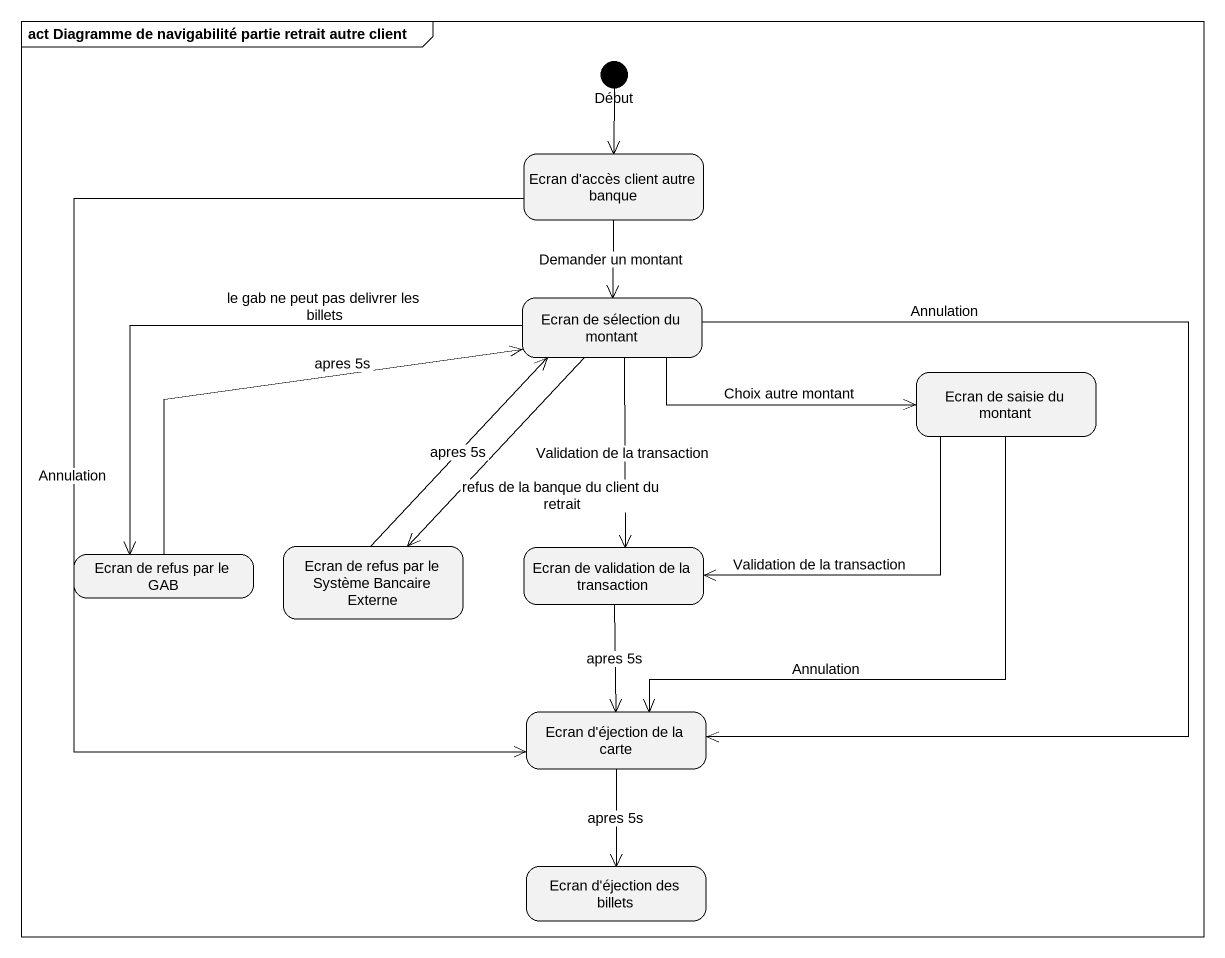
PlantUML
@startuml
mainframe act Diagramme de navigabilité partie retrait autre client
hide empty description
state Début <<start>>
state "Ecran d'accès client autre banque" as Ecran_d_accès_client_autre
state "Ecran de sélection du montant" as Ecran_de_sélection_du
state "Ecran de saisie du montant" as Ecran_de_saisie_du_montant
state "Ecran de refus par le GAB" as Ecran_de_refus_par_le_GAB
state "Ecran de refus par le Système Bancaire Externe" as Ecran_de_refus_par_le
state "Ecran de validation de la transaction" as Ecran_de_validation_de_la
state "Ecran d'éjection de la carte" as Ecran_d_éjection_de_la_carte
state "Ecran d'éjection des billets" as Ecran_d_éjection_des_billets
Début --> Ecran_d_accès_client_autre
Ecran_d_accès_client_autre --> Ecran_de_sélection_du : Demander un montant
Ecran_d_accès_client_autre --> Ecran_d_éjection_de_la_carte : Annulation
Ecran_de_sélection_du -right-> Ecran_de_saisie_du_montant : Choix autre montant
Ecran_de_sélection_du -left-> Ecran_de_refus_par_le_GAB : le gab ne peut pas delivrer les billets
Ecran_de_sélection_du --> Ecran_de_refus_par_le : refus de la banque du client du retrait
Ecran_de_sélection_du --> Ecran_de_validation_de_la : Validation de la transaction
Ecran_de_sélection_du --> Ecran_d_éjection_de_la_carte : Annulation
Ecran_de_saisie_du_montant -left-> Ecran_de_validation_de_la : Validation de la transaction
Ecran_de_saisie_du_montant --> Ecran_d_éjection_de_la_carte : Annulation
Ecran_de_refus_par_le_GAB -right-> Ecran_de_sélection_du : apres 5s
Ecran_de_refus_par_le -up-> Ecran_de_sélection_du : apres 5s
Ecran_de_validation_de_la --> Ecran_d_éjection_de_la_carte : apres 5s
Ecran_d_éjection_de_la_carte --> Ecran_d_éjection_des_billets : apres 5s
@enduml
